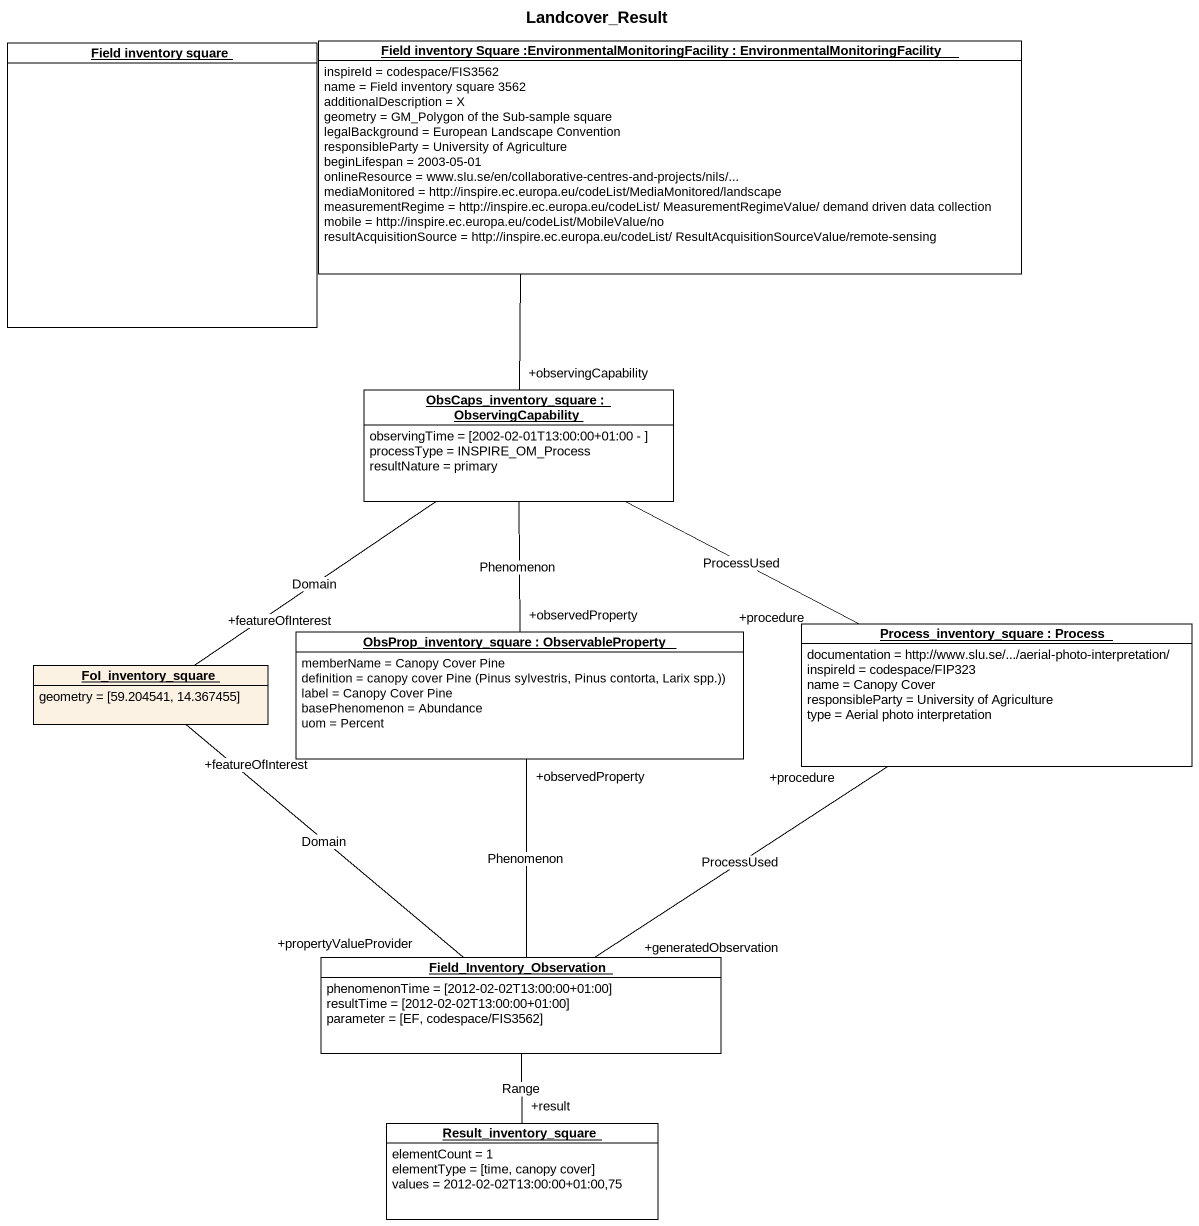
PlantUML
@startuml
title Landcover_Result
hide circle
hide empty members
object "Field inventory square" as Field_inventory_square
object "Field inventory Square :EnvironmentalMonitoringFacility : EnvironmentalMonitoringFacility" as Field_inventory_Square {
  inspireId = codespace/FIS3562
  name = Field inventory square 3562
  additionalDescription = X
  geometry = GM_Polygon of the Sub-sample square
  legalBackground = European Landscape Convention
  responsibleParty = University of Agriculture
  beginLifespan = 2003-05-01
  onlineResource = www.slu.se/en/collaborative-centres-and-projects/nils/...
  mediaMonitored = http://inspire.ec.europa.eu/codeList/MediaMonitored/landscape
  measurementRegime = http://inspire.ec.europa.eu/codeList/ MeasurementRegimeValue/ demand driven data collection
  mobile = http://inspire.ec.europa.eu/codeList/MobileValue/no
  resultAcquisitionSource = http://inspire.ec.europa.eu/codeList/ ResultAcquisitionSourceValue/remote-sensing
}
object "ObsCaps_inventory_square : ObservingCapability" as ObsCaps_inventory_square {
  observingTime = [2002-02-01T13:00:00+01:00 - ]
  processType = INSPIRE_OM_Process
  resultNature = primary
}
object "ObsProp_inventory_square : ObservableProperty" as ObsProp_inventory_square {
  memberName = Canopy Cover Pine
  definition = canopy cover Pine (Pinus sylvestris, Pinus contorta, Larix spp.))
  label = Canopy Cover Pine
  basePhenomenon = Abundance
  uom = Percent
}
object "Process_inventory_square : Process" as Process_inventory_square {
  documentation = http://www.slu.se/.../aerial-photo-interpretation/
  inspireld = codespace/FIP323
  name = Canopy Cover
  responsibleParty = University of Agriculture
  type = Aerial photo interpretation
}
object FoI_inventory_square #FCF2E3 {
  geometry = [59.204541, 14.367455]
}
object Field_Inventory_Observation {
  phenomenonTime = [2012-02-02T13:00:00+01:00]
  resultTime = [2012-02-02T13:00:00+01:00]
  parameter = [EF, codespace/FIS3562]
}
object Result_inventory_square {
  elementCount = 1
  elementType = [time, canopy cover]
  values = 2012-02-02T13:00:00+01:00,75
}
Field_inventory_Square -- "+observingCapability" ObsCaps_inventory_square
ObsCaps_inventory_square -- "+observedProperty" ObsProp_inventory_square : Phenomenon
ObsCaps_inventory_square -right- "+procedure" Process_inventory_square : ProcessUsed
ObsCaps_inventory_square -- "+featureOfInterest" FoI_inventory_square : Domain
Field_Inventory_Observation -up- "+observedProperty" ObsProp_inventory_square : Phenomenon
Field_Inventory_Observation "+generatedObservation" -up- "+procedure" Process_inventory_square : ProcessUsed
Field_Inventory_Observation "+propertyValueProvider" -up- "+featureOfInterest" FoI_inventory_square : Domain
Field_Inventory_Observation -- "+result" Result_inventory_square : Range
@enduml
